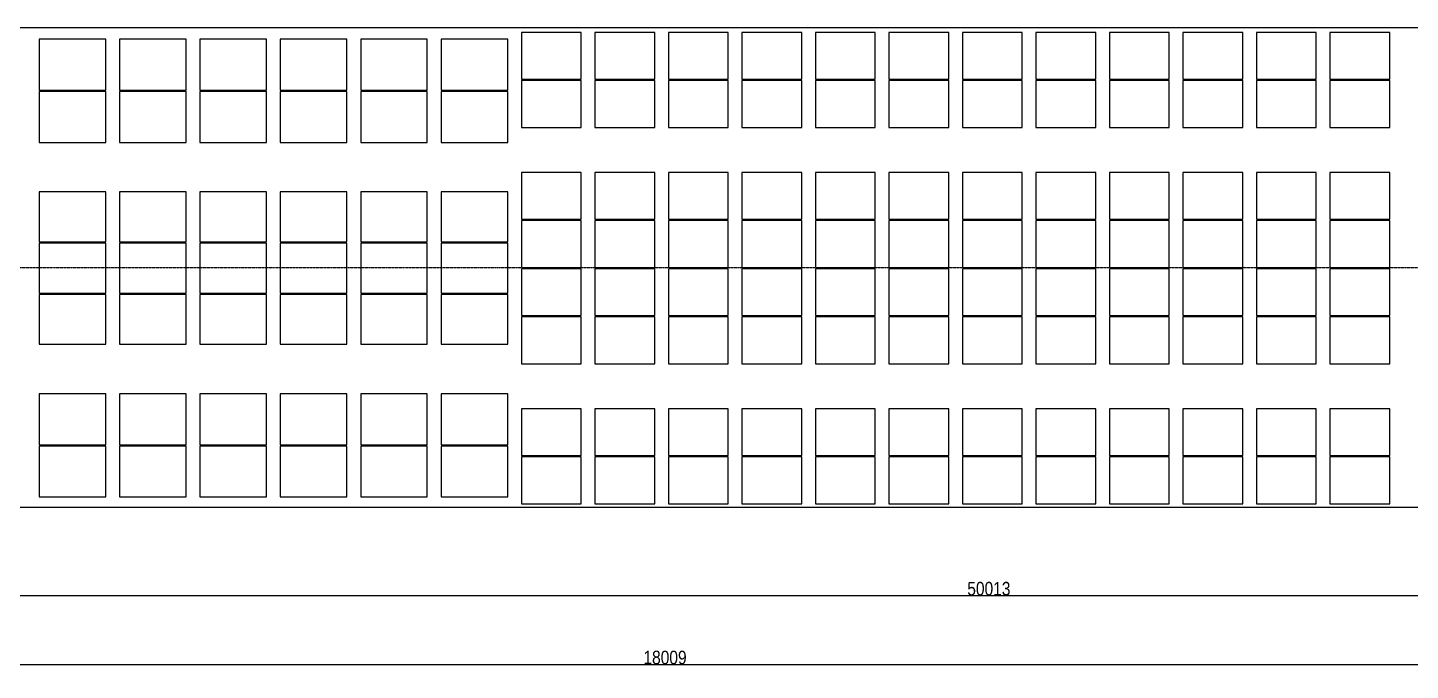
# Model space of a CAD drawing. Header units: millimetres. Extents: x -66 to 59328, y -4461 to 3221.
# Drawn here: x 14376 to 29667, y -4461 to 2654 of the extents above; entities that cross this region are included whole.
import ezdxf

# ---------------------------------------------------------------- set-up
doc = ezdxf.new("R2010")
doc.units = ezdxf.units.MM
doc.linetypes.add('CENTER', pattern=[5.08, 3.175, -0.635, 0.635, -0.635])
for name, color, linetype in [('CABIN_WALL', 7, 'Continuous'), ('DIMS', 8, 'Continuous'), ('SEATS_YC', 4, 'Continuous'), ('SEATS_YCP', 3, 'Continuous')]:
    doc.layers.add(name, color=color, linetype=linetype)
doc.styles.add('OpenSansCondensed-Light', font='OpenSansCondensed-Light.ttf')
doc.dimstyles.new('EZDXF', dxfattribs={"dimtxt": 0.25, "dimasz": 0.175, "dimexe": 0.375, "dimexo": 0.125, "dimgap": 0.1, "dimtad": 1, "dimlfac": 100, "dimzin": 12, "dimdsep": 46, "dimtxsty": 'OpenSansCondensed-Light', "dimblk": 'ARCHTICK', "dimcen": 2.5, "dimazin": 3, "dimtfac": 0.5, "dimtmove": 2, "dimatfit": 3})

# ---------------------------------------------------------------- blocks, each defined once
blk = doc.blocks.new('_ARCHTICK')
at = {"color": 0, "linetype": 'BYBLOCK', "const_width": 0.15}
blk.add_lwpolyline([(-0.5, -0.5), (0.5, 0.5)], dxfattribs=at)

msp = doc.modelspace()

# ---------------------------------------------------------------- linework, layer by layer
at = {"layer": 'CABIN_WALL'}
for p, q in [((0, 2654.3), (50012.6, 2654.3)), ((0, -2654.3), (50012.6, -2654.3))]:
    msp.add_line(p, q, dxfattribs=at)
at = {"layer": 'DIMS', "linetype": 'CENTER'}
msp.add_line((0, 0), (50012.6, 0), dxfattribs=at)
at = {"layer": 'SEATS_YC'}
for points in [[(19837.4, 2082.8), (20497.8, 2082.8), (20497.8, 2600.96), (19837.4, 2600.96)], [(20650.2, 2082.8), (21310.6, 2082.8), (21310.6, 2600.96), (20650.2, 2600.96)], [(21463, 2082.8), (22123.4, 2082.8), (22123.4, 2600.96), (21463, 2600.96)], [(22275.8, 2082.8), (22936.2, 2082.8), (22936.2, 2600.96), (22275.8, 2600.96)], [(23088.6, 2082.8), (23749, 2082.8), (23749, 2600.96), (23088.6, 2600.96)], [(23901.4, 2082.8), (24561.8, 2082.8), (24561.8, 2600.96), (23901.4, 2600.96)], [(24714.2, 2082.8), (25374.6, 2082.8), (25374.6, 2600.96), (24714.2, 2600.96)], [(25527, 2082.8), (26187.4, 2082.8), (26187.4, 2600.96), (25527, 2600.96)], [(26339.8, 2082.8), (27000.2, 2082.8), (27000.2, 2600.96), (26339.8, 2600.96)], [(27152.6, 2082.8), (27813, 2082.8), (27813, 2600.96), (27152.6, 2600.96)], [(27965.4, 2082.8), (28625.8, 2082.8), (28625.8, 2600.96), (27965.4, 2600.96)], [(28778.2, 2082.8), (29438.6, 2082.8), (29438.6, 2600.96), (28778.2, 2600.96)], [(19837.4, 1549.4), (20497.8, 1549.4), (20497.8, 2067.56), (19837.4, 2067.56)], [(20650.2, 1549.4), (21310.6, 1549.4), (21310.6, 2067.56), (20650.2, 2067.56)], [(21463, 1549.4), (22123.4, 1549.4), (22123.4, 2067.56), (21463, 2067.56)], [(22275.8, 1549.4), (22936.2, 1549.4), (22936.2, 2067.56), (22275.8, 2067.56)], [(23088.6, 1549.4), (23749, 1549.4), (23749, 2067.56), (23088.6, 2067.56)], [(23901.4, 1549.4), (24561.8, 1549.4), (24561.8, 2067.56), (23901.4, 2067.56)], [(24714.2, 1549.4), (25374.6, 1549.4), (25374.6, 2067.56), (24714.2, 2067.56)], [(25527, 1549.4), (26187.4, 1549.4), (26187.4, 2067.56), (25527, 2067.56)], [(26339.8, 1549.4), (27000.2, 1549.4), (27000.2, 2067.56), (26339.8, 2067.56)], [(27152.6, 1549.4), (27813, 1549.4), (27813, 2067.56), (27152.6, 2067.56)], [(27965.4, 1549.4), (28625.8, 1549.4), (28625.8, 2067.56), (27965.4, 2067.56)], [(28778.2, 1549.4), (29438.6, 1549.4), (29438.6, 2067.56), (28778.2, 2067.56)], [(19837.4, 533.4), (20497.8, 533.4), (20497.8, 1051.56), (19837.4, 1051.56)], [(20650.2, 533.4), (21310.6, 533.4), (21310.6, 1051.56), (20650.2, 1051.56)], [(21463, 533.4), (22123.4, 533.4), (22123.4, 1051.56), (21463, 1051.56)], [(22275.8, 533.4), (22936.2, 533.4), (22936.2, 1051.56), (22275.8, 1051.56)], [(23088.6, 533.4), (23749, 533.4), (23749, 1051.56), (23088.6, 1051.56)], [(23901.4, 533.4), (24561.8, 533.4), (24561.8, 1051.56), (23901.4, 1051.56)], [(24714.2, 533.4), (25374.6, 533.4), (25374.6, 1051.56), (24714.2, 1051.56)], [(25527, 533.4), (26187.4, 533.4), (26187.4, 1051.56), (25527, 1051.56)], [(26339.8, 533.4), (27000.2, 533.4), (27000.2, 1051.56), (26339.8, 1051.56)], [(27152.6, 533.4), (27813, 533.4), (27813, 1051.56), (27152.6, 1051.56)], [(27965.4, 533.4), (28625.8, 533.4), (28625.8, 1051.56), (27965.4, 1051.56)], [(28778.2, 533.4), (29438.6, 533.4), (29438.6, 1051.56), (28778.2, 1051.56)], [(19837.4, 0), (20497.8, 0), (20497.8, 518.16), (19837.4, 518.16)], [(20650.2, 0), (21310.6, 0), (21310.6, 518.16), (20650.2, 518.16)], [(21463, 0), (22123.4, 0), (22123.4, 518.16), (21463, 518.16)], [(22275.8, 0), (22936.2, 0), (22936.2, 518.16), (22275.8, 518.16)], [(23088.6, 0), (23749, 0), (23749, 518.16), (23088.6, 518.16)], [(23901.4, 0), (24561.8, 0), (24561.8, 518.16), (23901.4, 518.16)], [(24714.2, 0), (25374.6, 0), (25374.6, 518.16), (24714.2, 518.16)], [(25527, 0), (26187.4, 0), (26187.4, 518.16), (25527, 518.16)], [(26339.8, 0), (27000.2, 0), (27000.2, 518.16), (26339.8, 518.16)], [(27152.6, 0), (27813, 0), (27813, 518.16), (27152.6, 518.16)], [(27965.4, 0), (28625.8, 0), (28625.8, 518.16), (27965.4, 518.16)], [(28778.2, 0), (29438.6, 0), (29438.6, 518.16), (28778.2, 518.16)], [(19837.4, -533.4), (20497.8, -533.4), (20497.8, -15.24), (19837.4, -15.24)], [(20650.2, -533.4), (21310.6, -533.4), (21310.6, -15.24), (20650.2, -15.24)], [(21463, -533.4), (22123.4, -533.4), (22123.4, -15.24), (21463, -15.24)], [(22275.8, -533.4), (22936.2, -533.4), (22936.2, -15.24), (22275.8, -15.24)], [(23088.6, -533.4), (23749, -533.4), (23749, -15.24), (23088.6, -15.24)], [(23901.4, -533.4), (24561.8, -533.4), (24561.8, -15.24), (23901.4, -15.24)], [(24714.2, -533.4), (25374.6, -533.4), (25374.6, -15.24), (24714.2, -15.24)], [(25527, -533.4), (26187.4, -533.4), (26187.4, -15.24), (25527, -15.24)], [(26339.8, -533.4), (27000.2, -533.4), (27000.2, -15.24), (26339.8, -15.24)], [(27152.6, -533.4), (27813, -533.4), (27813, -15.24), (27152.6, -15.24)], [(27965.4, -533.4), (28625.8, -533.4), (28625.8, -15.24), (27965.4, -15.24)], [(28778.2, -533.4), (29438.6, -533.4), (29438.6, -15.24), (28778.2, -15.24)], [(19837.4, -1066.8), (20497.8, -1066.8), (20497.8, -548.64), (19837.4, -548.64)], [(20650.2, -1066.8), (21310.6, -1066.8), (21310.6, -548.64), (20650.2, -548.64)], [(21463, -1066.8), (22123.4, -1066.8), (22123.4, -548.64), (21463, -548.64)], [(22275.8, -1066.8), (22936.2, -1066.8), (22936.2, -548.64), (22275.8, -548.64)], [(23088.6, -1066.8), (23749, -1066.8), (23749, -548.64), (23088.6, -548.64)], [(23901.4, -1066.8), (24561.8, -1066.8), (24561.8, -548.64), (23901.4, -548.64)], [(24714.2, -1066.8), (25374.6, -1066.8), (25374.6, -548.64), (24714.2, -548.64)], [(25527, -1066.8), (26187.4, -1066.8), (26187.4, -548.64), (25527, -548.64)], [(26339.8, -1066.8), (27000.2, -1066.8), (27000.2, -548.64), (26339.8, -548.64)], [(27152.6, -1066.8), (27813, -1066.8), (27813, -548.64), (27152.6, -548.64)], [(27965.4, -1066.8), (28625.8, -1066.8), (28625.8, -548.64), (27965.4, -548.64)], [(28778.2, -1066.8), (29438.6, -1066.8), (29438.6, -548.64), (28778.2, -548.64)], [(19837.4, -2082.8), (20497.8, -2082.8), (20497.8, -1564.64), (19837.4, -1564.64)], [(20650.2, -2082.8), (21310.6, -2082.8), (21310.6, -1564.64), (20650.2, -1564.64)], [(21463, -2082.8), (22123.4, -2082.8), (22123.4, -1564.64), (21463, -1564.64)], [(22275.8, -2082.8), (22936.2, -2082.8), (22936.2, -1564.64), (22275.8, -1564.64)], [(23088.6, -2082.8), (23749, -2082.8), (23749, -1564.64), (23088.6, -1564.64)], [(23901.4, -2082.8), (24561.8, -2082.8), (24561.8, -1564.64), (23901.4, -1564.64)], [(24714.2, -2082.8), (25374.6, -2082.8), (25374.6, -1564.64), (24714.2, -1564.64)], [(25527, -2082.8), (26187.4, -2082.8), (26187.4, -1564.64), (25527, -1564.64)], [(26339.8, -2082.8), (27000.2, -2082.8), (27000.2, -1564.64), (26339.8, -1564.64)], [(27152.6, -2082.8), (27813, -2082.8), (27813, -1564.64), (27152.6, -1564.64)], [(27965.4, -2082.8), (28625.8, -2082.8), (28625.8, -1564.64), (27965.4, -1564.64)], [(28778.2, -2082.8), (29438.6, -2082.8), (29438.6, -1564.64), (28778.2, -1564.64)], [(19837.4, -2616.2), (20497.8, -2616.2), (20497.8, -2098.04), (19837.4, -2098.04)], [(20650.2, -2616.2), (21310.6, -2616.2), (21310.6, -2098.04), (20650.2, -2098.04)], [(21463, -2616.2), (22123.4, -2616.2), (22123.4, -2098.04), (21463, -2098.04)], [(22275.8, -2616.2), (22936.2, -2616.2), (22936.2, -2098.04), (22275.8, -2098.04)], [(23088.6, -2616.2), (23749, -2616.2), (23749, -2098.04), (23088.6, -2098.04)], [(23901.4, -2616.2), (24561.8, -2616.2), (24561.8, -2098.04), (23901.4, -2098.04)], [(24714.2, -2616.2), (25374.6, -2616.2), (25374.6, -2098.04), (24714.2, -2098.04)], [(25527, -2616.2), (26187.4, -2616.2), (26187.4, -2098.04), (25527, -2098.04)], [(26339.8, -2616.2), (27000.2, -2616.2), (27000.2, -2098.04), (26339.8, -2098.04)], [(27152.6, -2616.2), (27813, -2616.2), (27813, -2098.04), (27152.6, -2098.04)], [(27965.4, -2616.2), (28625.8, -2616.2), (28625.8, -2098.04), (27965.4, -2098.04)], [(28778.2, -2616.2), (29438.6, -2616.2), (29438.6, -2098.04), (28778.2, -2098.04)]]:
    msp.add_lwpolyline(points, close=True, dxfattribs=at)
at = {"layer": 'SEATS_YCP'}
for points in [[(14503.4, 1962.15), (15240, 1962.15), (15240, 2524.76), (14503.4, 2524.76)], [(15392.4, 1962.15), (16129, 1962.15), (16129, 2524.76), (15392.4, 2524.76)], [(16281.4, 1962.15), (17018, 1962.15), (17018, 2524.76), (16281.4, 2524.76)], [(17170.4, 1962.15), (17907, 1962.15), (17907, 2524.76), (17170.4, 2524.76)], [(18059.4, 1962.15), (18796, 1962.15), (18796, 2524.76), (18059.4, 2524.76)], [(18948.4, 1962.15), (19685, 1962.15), (19685, 2524.76), (18948.4, 2524.76)], [(14503.4, 1384.3), (15240, 1384.3), (15240, 1946.91), (14503.4, 1946.91)], [(15392.4, 1384.3), (16129, 1384.3), (16129, 1946.91), (15392.4, 1946.91)], [(16281.4, 1384.3), (17018, 1384.3), (17018, 1946.91), (16281.4, 1946.91)], [(17170.4, 1384.3), (17907, 1384.3), (17907, 1946.91), (17170.4, 1946.91)], [(18059.4, 1384.3), (18796, 1384.3), (18796, 1946.91), (18059.4, 1946.91)], [(18948.4, 1384.3), (19685, 1384.3), (19685, 1946.91), (18948.4, 1946.91)], [(14503.4, 283.63), (15240, 283.63), (15240, 835.66), (14503.4, 835.66)], [(15392.4, 283.63), (16129, 283.63), (16129, 835.66), (15392.4, 835.66)], [(16281.4, 283.63), (17018, 283.63), (17018, 835.66), (16281.4, 835.66)], [(17170.4, 283.63), (17907, 283.63), (17907, 835.66), (17170.4, 835.66)], [(18059.4, 283.63), (18796, 283.63), (18796, 835.66), (18059.4, 835.66)], [(18948.4, 283.63), (19685, 283.63), (19685, 835.66), (18948.4, 835.66)], [(14503.4, -283.63), (15240, -283.63), (15240, 268.39), (14503.4, 268.39)], [(15392.4, -283.63), (16129, -283.63), (16129, 268.39), (15392.4, 268.39)], [(16281.4, -283.63), (17018, -283.63), (17018, 268.39), (16281.4, 268.39)], [(17170.4, -283.63), (17907, -283.63), (17907, 268.39), (17170.4, 268.39)], [(18059.4, -283.63), (18796, -283.63), (18796, 268.39), (18059.4, 268.39)], [(18948.4, -283.63), (19685, -283.63), (19685, 268.39), (18948.4, 268.39)], [(14503.4, -850.9), (15240, -850.9), (15240, -298.87), (14503.4, -298.87)], [(15392.4, -850.9), (16129, -850.9), (16129, -298.87), (15392.4, -298.87)], [(16281.4, -850.9), (17018, -850.9), (17018, -298.87), (16281.4, -298.87)], [(17170.4, -850.9), (17907, -850.9), (17907, -298.87), (17170.4, -298.87)], [(18059.4, -850.9), (18796, -850.9), (18796, -298.87), (18059.4, -298.87)], [(18948.4, -850.9), (19685, -850.9), (19685, -298.87), (18948.4, -298.87)], [(14503.4, -1962.15), (15240, -1962.15), (15240, -1399.54), (14503.4, -1399.54)], [(15392.4, -1962.15), (16129, -1962.15), (16129, -1399.54), (15392.4, -1399.54)], [(16281.4, -1962.15), (17018, -1962.15), (17018, -1399.54), (16281.4, -1399.54)], [(17170.4, -1962.15), (17907, -1962.15), (17907, -1399.54), (17170.4, -1399.54)], [(18059.4, -1962.15), (18796, -1962.15), (18796, -1399.54), (18059.4, -1399.54)], [(18948.4, -1962.15), (19685, -1962.15), (19685, -1399.54), (18948.4, -1399.54)], [(14503.4, -2540), (15240, -2540), (15240, -1977.39), (14503.4, -1977.39)], [(15392.4, -2540), (16129, -2540), (16129, -1977.39), (15392.4, -1977.39)], [(16281.4, -2540), (17018, -2540), (17018, -1977.39), (16281.4, -1977.39)], [(17170.4, -2540), (17907, -2540), (17907, -1977.39), (17170.4, -1977.39)], [(18059.4, -2540), (18796, -2540), (18796, -1977.39), (18059.4, -1977.39)], [(18948.4, -2540), (19685, -2540), (19685, -1977.39), (18948.4, -1977.39)]]:
    msp.add_lwpolyline(points, close=True, dxfattribs=at)

# ---------------------------------------------------------------- dimensions: what is measured, and where the dimension line sits
at = {"layer": 'DIMS'}
for base, p1, p2 in [((12420.6, -4394.2), (12420.6, 0), (30429.2, 0)), ((0, -3632.2), (0, -2654.3), (50012.6, -2654.3))]:
    msp.add_linear_dim(base=base, p1=p1, p2=p2, dimstyle='EZDXF', override={"dimtxt": 150, "dimasz": 120, "dimdec": 0, "dimlfac": 1}, dxfattribs=at).render()

doc.saveas('drawing.dxf')
